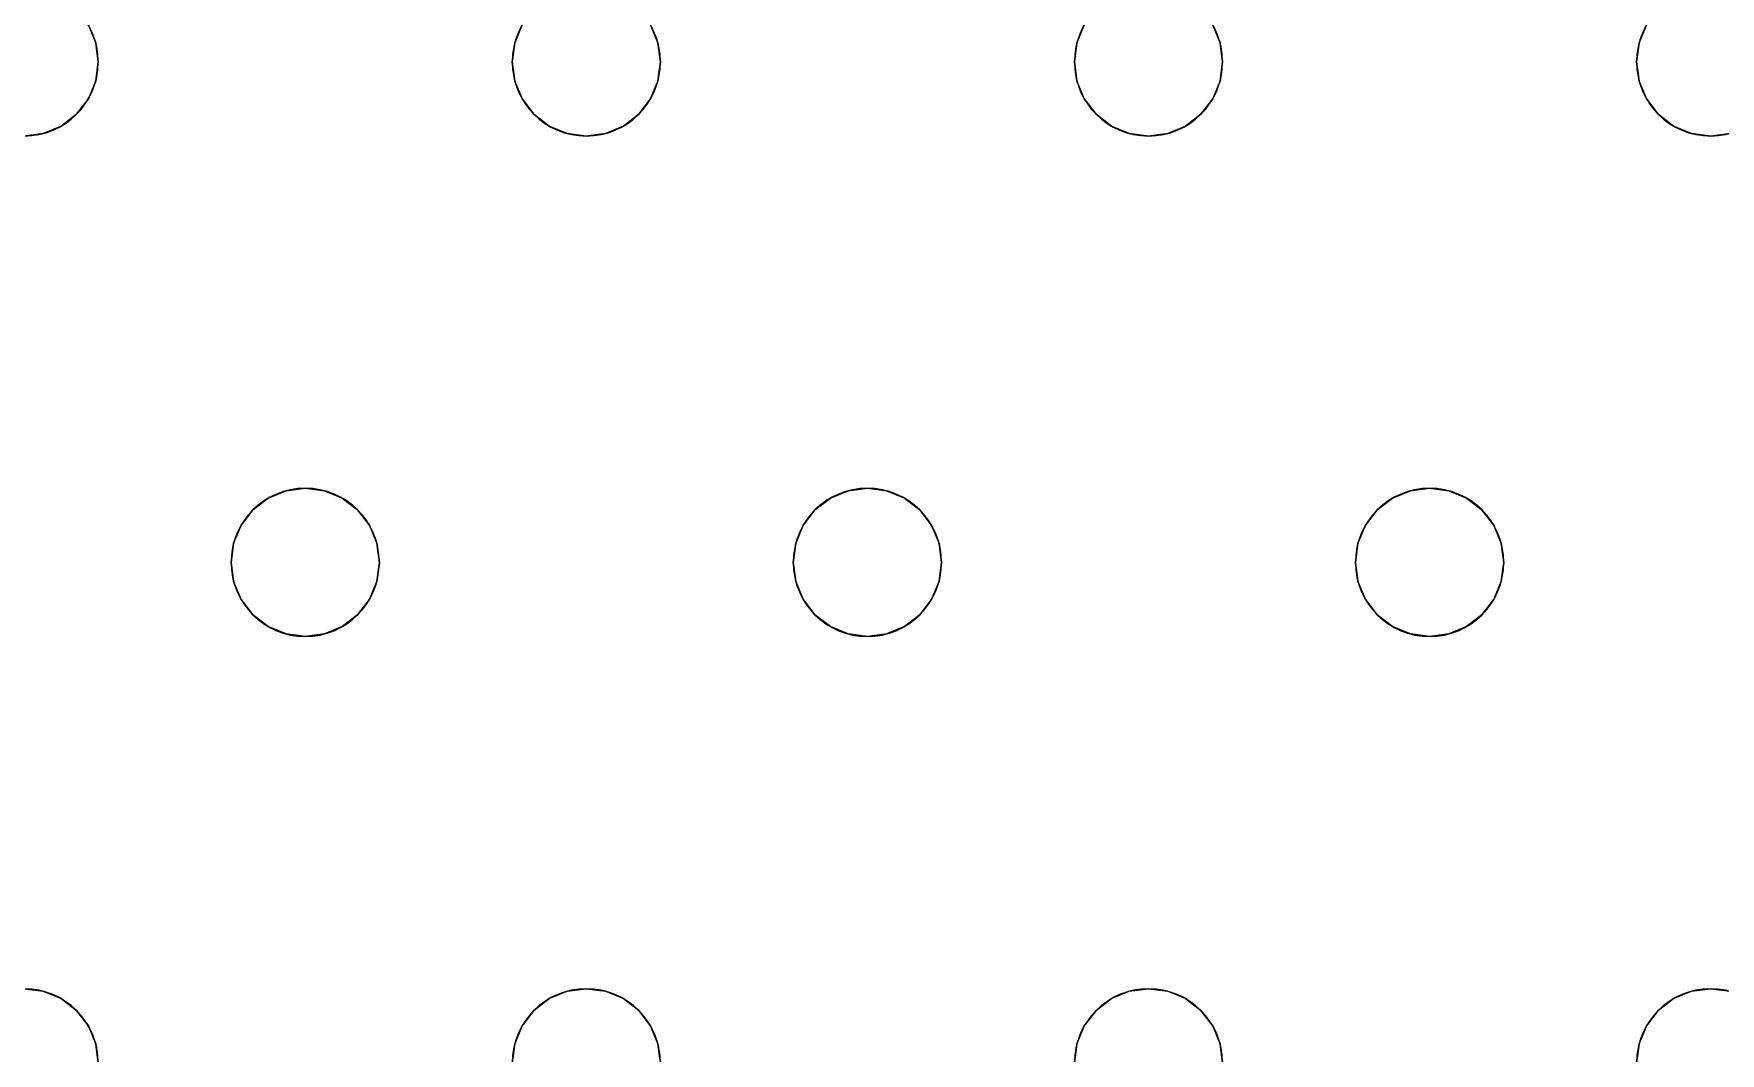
# Model space of a CAD drawing. Header units: millimetres. Extents: x -1 to 1601, y -701 to 1.
# Drawn here: x 896.6 to 987.6, y -259.5 to -204.5 of the extents above; entities that cross this region are included whole.
import ezdxf

# ---------------------------------------------------------------- set-up
doc = ezdxf.new("R2010")
doc.units = ezdxf.units.MM
doc.layers.add('IQ_200_3D', color=1, linetype='Continuous')
doc.layers.add('IQ_204_2D', color=7, linetype='Continuous')

msp = doc.modelspace()

# ---------------------------------------------------------------- linework, layer by layer
at = {"layer": 'IQ_200_3D', "lineweight": 18}
for points, invisible_edges in [([(122.762, -68.034, 850), (1477.238, -68.034, 850), (1477.238, -397.966, 850), (122.762, -397.966, 850)], 10), ([(122.762, -68.034, 860), (122.762, -397.966, 860), (1477.238, -397.966, 860), (1477.238, -68.034, 860)], 5), ([(899.981, -204.965, 890), (899.582, -204, 890), (899.582, -204, 888), (899.981, -204.965, 888)], 10), ([(922.587, -204.965, 888), (899.981, -204.965, 888), (899.582, -204, 888), (922.987, -204, 888)], 5), ([(922.987, -204, 890), (899.582, -204, 890), (922.587, -204.965, 890)], 3), ([(899.981, -204.965, 890), (922.451, -206, 890), (922.587, -204.965, 890), (899.582, -204, 890)], 5), ([(922.987, -204, 890), (922.587, -204.965, 890), (922.587, -204.965, 888), (922.987, -204, 888)], 10), ([(930.315, -204.965, 890), (929.915, -204, 890), (929.915, -204, 888), (930.315, -204.965, 888)], 10), ([(929.915, -204, 888), (953.32, -204, 888), (952.921, -204.965, 888), (930.315, -204.965, 888)], 5), ([(952.921, -204.965, 890), (953.32, -204, 890), (929.915, -204, 890), (930.315, -204.965, 890)], 10), ([(953.32, -204, 890), (952.921, -204.965, 890), (952.921, -204.965, 888), (953.32, -204, 888)], 10), ([(960.648, -204.965, 890), (960.248, -204, 890), (960.248, -204, 888), (960.648, -204.965, 888)], 10), ([(983.254, -204.965, 888), (960.648, -204.965, 888), (960.248, -204, 888), (983.653, -204, 888)], 5), ([(983.254, -204.965, 890), (983.653, -204, 890), (960.248, -204, 890), (960.648, -204.965, 890)], 10), ([(983.653, -204, 890), (983.254, -204.965, 890), (983.254, -204.965, 888), (983.653, -204, 888)], 10), ([(900.118, -206, 890), (899.981, -204.965, 890), (899.981, -204.965, 888), (900.118, -206, 888)], 2), ([(900.118, -206, 888), (899.981, -204.965, 888), (922.451, -206, 888), (922.587, -207.035, 888)], 10), ([(899.981, -204.965, 888), (922.587, -204.965, 888), (922.451, -206, 888)], 13), ([(900.118, -206, 890), (922.587, -207.035, 890), (922.451, -206, 890), (899.981, -204.965, 890)], 5), ([(922.587, -204.965, 890), (922.451, -206, 890), (922.451, -206, 888), (922.587, -204.965, 888)], 8), ([(930.451, -206, 890), (930.315, -204.965, 890), (930.315, -204.965, 888), (930.451, -206, 888)], 2), ([(952.784, -206, 888), (952.921, -207.035, 888), (930.451, -206, 888), (930.315, -204.965, 888)], 10), ([(930.315, -204.965, 888), (952.921, -204.965, 888), (952.784, -206, 888)], 13), ([(952.784, -206, 890), (952.921, -204.965, 890), (930.315, -204.965, 890), (930.451, -206, 890)], 10), ([(952.921, -204.965, 890), (952.784, -206, 890), (952.784, -206, 888), (952.921, -204.965, 888)], 8), ([(960.784, -206, 890), (960.648, -204.965, 890), (960.648, -204.965, 888), (960.784, -206, 888)], 2), ([(960.648, -204.965, 888), (983.254, -204.965, 888), (983.118, -206, 888), (960.784, -206, 888)], 5), ([(983.118, -206, 890), (983.254, -204.965, 890), (960.648, -204.965, 890), (960.784, -206, 890)], 10), ([(983.254, -204.965, 890), (983.118, -206, 890), (983.118, -206, 888), (983.254, -204.965, 888)], 8), ([(899.981, -207.035, 890), (900.118, -206, 890), (900.118, -206, 888), (899.981, -207.035, 888)], 8), ([(899.981, -207.035, 888), (900.118, -206, 888), (922.587, -207.035, 888), (922.987, -208, 888)], 10), ([(899.981, -207.035, 890), (922.587, -207.035, 890), (900.118, -206, 890)], 3), ([(922.451, -206, 890), (922.587, -207.035, 890), (922.587, -207.035, 888), (922.451, -206, 888)], 2), ([(930.315, -207.035, 890), (930.451, -206, 890), (930.451, -206, 888), (930.315, -207.035, 888)], 8), ([(930.451, -206, 888), (952.921, -207.035, 888), (930.315, -207.035, 888)], 3), ([(930.315, -207.035, 890), (953.32, -208, 890), (952.921, -207.035, 890), (930.451, -206, 890)], 5), ([(930.451, -206, 890), (952.921, -207.035, 890), (952.784, -206, 890)], 13), ([(952.784, -206, 890), (952.921, -207.035, 890), (952.921, -207.035, 888), (952.784, -206, 888)], 2), ([(960.648, -207.035, 890), (960.784, -206, 890), (960.784, -206, 888), (960.648, -207.035, 888)], 8), ([(960.648, -207.035, 888), (960.784, -206, 888), (983.254, -207.035, 888), (983.653, -208, 888)], 10), ([(983.254, -207.035, 890), (983.118, -206, 890), (960.784, -206, 890), (960.648, -207.035, 890)], 10), ([(983.118, -206, 888), (983.254, -207.035, 888), (960.784, -206, 888)], 14), ([(983.118, -206, 890), (983.254, -207.035, 890), (983.254, -207.035, 888), (983.118, -206, 888)], 2), ([(899.582, -208, 890), (899.981, -207.035, 890), (899.981, -207.035, 888), (899.582, -208, 888)], 10), ([(899.582, -208, 888), (899.981, -207.035, 888), (922.987, -208, 888), (911.284, -229, 888)], 14), ([(922.987, -208, 890), (922.587, -207.035, 890), (899.981, -207.035, 890), (899.582, -208, 890)], 10), ([(922.587, -207.035, 890), (922.987, -208, 890), (922.987, -208, 888), (922.587, -207.035, 888)], 10), ([(929.915, -208, 890), (930.315, -207.035, 890), (930.315, -207.035, 888), (929.915, -208, 888)], 10), ([(953.32, -208, 888), (929.915, -208, 888), (930.315, -207.035, 888), (952.921, -207.035, 888)], 5), ([(953.32, -208, 890), (930.315, -207.035, 890), (929.915, -208, 890), (941.618, -229, 890)], 13), ([(952.921, -207.035, 890), (953.32, -208, 890), (953.32, -208, 888), (952.921, -207.035, 888)], 10), ([(960.248, -208, 890), (960.648, -207.035, 890), (960.648, -207.035, 888), (960.248, -208, 888)], 10), ([(960.248, -208, 888), (960.648, -207.035, 888), (983.653, -208, 888)], 14), ([(983.653, -208, 890), (983.254, -207.035, 890), (960.648, -207.035, 890), (960.248, -208, 890)], 10), ([(983.254, -207.035, 890), (983.653, -208, 890), (983.653, -208, 888), (983.254, -207.035, 888)], 10), ([(898.946, -208.828, 890), (899.582, -208, 890), (899.582, -208, 888), (898.946, -208.828, 888)], 10), ([(898.946, -208.828, 888), (899.582, -208, 888), (911.284, -229, 888), (910.249, -229.136, 888)], 10), ([(911.284, -229, 890), (899.582, -208, 890), (898.946, -208.828, 890), (910.249, -229.136, 890)], 5), ([(911.284, -229, 890), (923.622, -208.828, 890), (922.987, -208, 890), (899.582, -208, 890)], 13), ([(923.622, -208.828, 888), (912.32, -229.136, 888), (911.284, -229, 888), (922.987, -208, 888)], 5), ([(922.987, -208, 890), (923.622, -208.828, 890), (923.622, -208.828, 888), (922.987, -208, 888)], 10), ([(929.279, -208.828, 890), (929.915, -208, 890), (929.915, -208, 888), (929.279, -208.828, 888)], 10), ([(929.279, -208.828, 888), (929.915, -208, 888), (941.618, -229, 888), (940.582, -229.136, 888)], 10), ([(941.618, -229, 890), (929.915, -208, 890), (929.279, -208.828, 890), (940.582, -229.136, 890)], 5), ([(953.32, -208, 888), (953.956, -208.828, 888), (941.618, -229, 888), (929.915, -208, 888)], 14), ([(953.956, -208.828, 890), (953.32, -208, 890), (941.618, -229, 890), (942.653, -229.136, 890)], 10), ([(953.32, -208, 890), (953.956, -208.828, 890), (953.956, -208.828, 888), (953.32, -208, 888)], 10), ([(959.613, -208.828, 890), (960.248, -208, 890), (960.248, -208, 888), (959.613, -208.828, 888)], 10), ([(971.951, -229, 888), (959.613, -208.828, 888), (960.248, -208, 888), (983.653, -208, 888)], 13), ([(959.613, -208.828, 890), (970.916, -229.136, 890), (971.951, -229, 890), (960.248, -208, 890)], 5), ([(983.653, -208, 890), (960.248, -208, 890), (971.951, -229, 890), (984.289, -208.828, 890)], 7), ([(971.951, -229, 888), (983.653, -208, 888), (984.289, -208.828, 888), (972.986, -229.136, 888)], 5), ([(983.653, -208, 890), (984.289, -208.828, 890), (984.289, -208.828, 888), (983.653, -208, 888)], 10), ([(898.118, -209.464, 890), (898.946, -208.828, 890), (898.946, -208.828, 888), (898.118, -209.464, 888)], 10), ([(898.118, -209.464, 888), (898.946, -208.828, 888), (910.249, -229.136, 888), (909.284, -229.536, 888)], 10), ([(910.249, -229.136, 890), (898.946, -208.828, 890), (898.118, -209.464, 890), (909.284, -229.536, 890)], 5), ([(923.622, -208.828, 890), (911.284, -229, 890), (912.32, -229.136, 890)], 13), ([(924.451, -209.464, 888), (913.284, -229.536, 888), (912.32, -229.136, 888), (923.622, -208.828, 888)], 5), ([(924.451, -209.464, 890), (923.622, -208.828, 890), (912.32, -229.136, 890), (913.284, -229.536, 890)], 10), ([(923.622, -208.828, 890), (924.451, -209.464, 890), (924.451, -209.464, 888), (923.622, -208.828, 888)], 10), ([(928.451, -209.464, 890), (929.279, -208.828, 890), (929.279, -208.828, 888), (928.451, -209.464, 888)], 10), ([(928.451, -209.464, 888), (929.279, -208.828, 888), (940.582, -229.136, 888), (939.618, -229.536, 888)], 10), ([(940.582, -229.136, 890), (929.279, -208.828, 890), (928.451, -209.464, 890), (939.618, -229.536, 890)], 5), ([(953.956, -208.828, 888), (954.784, -209.464, 888), (942.653, -229.136, 888), (941.618, -229, 888)], 10), ([(954.784, -209.464, 890), (953.956, -208.828, 890), (942.653, -229.136, 890), (943.618, -229.536, 890)], 10), ([(953.956, -208.828, 890), (954.784, -209.464, 890), (954.784, -209.464, 888), (953.956, -208.828, 888)], 10), ([(958.784, -209.464, 890), (959.613, -208.828, 890), (959.613, -208.828, 888), (958.784, -209.464, 888)], 10), ([(958.784, -209.464, 888), (959.613, -208.828, 888), (970.916, -229.136, 888), (969.951, -229.536, 888)], 10), ([(958.784, -209.464, 890), (969.951, -229.536, 890), (970.916, -229.136, 890), (959.613, -208.828, 890)], 5), ([(959.613, -208.828, 888), (971.951, -229, 888), (970.916, -229.136, 888)], 13), ([(972.986, -229.136, 890), (985.118, -209.464, 890), (984.289, -208.828, 890), (971.951, -229, 890)], 5), ([(972.986, -229.136, 888), (984.289, -208.828, 888), (985.118, -209.464, 888), (973.951, -229.536, 888)], 5), ([(984.289, -208.828, 890), (985.118, -209.464, 890), (985.118, -209.464, 888), (984.289, -208.828, 888)], 10), ([(907.82, -231, 888), (884.815, -231.965, 888), (884.415, -231, 888), (896.118, -210, 888)], 13), ([(907.82, -231, 890), (896.118, -210, 890), (884.415, -231, 890)], 15), ([(897.153, -209.864, 888), (896.118, -210, 888), (896.118, -210, 890), (897.153, -209.864, 890)], 10), ([(896.118, -210, 888), (897.153, -209.864, 888), (908.456, -230.172, 888), (907.82, -231, 888)], 10), ([(908.456, -230.172, 890), (897.153, -209.864, 890), (896.118, -210, 890), (907.82, -231, 890)], 5), ([(897.153, -209.864, 890), (898.118, -209.464, 890), (898.118, -209.464, 888), (897.153, -209.864, 888)], 10), ([(897.153, -209.864, 888), (898.118, -209.464, 888), (909.284, -229.536, 888), (908.456, -230.172, 888)], 10), ([(897.153, -209.864, 890), (908.456, -230.172, 890), (909.284, -229.536, 890), (898.118, -209.464, 890)], 5), ([(925.416, -209.864, 888), (914.113, -230.172, 888), (913.284, -229.536, 888), (924.451, -209.464, 888)], 5), ([(913.284, -229.536, 890), (925.416, -209.864, 890), (924.451, -209.464, 890)], 13), ([(914.113, -230.172, 890), (926.451, -210, 890), (925.416, -209.864, 890), (913.284, -229.536, 890)], 5), ([(914.113, -230.172, 888), (925.416, -209.864, 888), (926.451, -210, 888)], 13), ([(914.748, -231, 888), (914.113, -230.172, 888), (926.451, -210, 888), (938.153, -231, 888)], 14), ([(914.113, -230.172, 890), (914.748, -231, 890), (926.451, -210, 890)], 14), ([(938.153, -231, 890), (938.789, -230.172, 890), (926.451, -210, 890), (914.748, -231, 890)], 14), ([(924.451, -209.464, 890), (925.416, -209.864, 890), (925.416, -209.864, 888), (924.451, -209.464, 888)], 10), ([(926.451, -210, 888), (925.416, -209.864, 888), (925.416, -209.864, 890), (926.451, -210, 890)], 10), ([(927.486, -209.864, 888), (926.451, -210, 888), (926.451, -210, 890), (927.486, -209.864, 890)], 10), ([(926.451, -210, 888), (927.486, -209.864, 888), (938.789, -230.172, 888), (938.153, -231, 888)], 10), ([(938.789, -230.172, 890), (939.618, -229.536, 890), (927.486, -209.864, 890), (926.451, -210, 890)], 10), ([(927.486, -209.864, 890), (928.451, -209.464, 890), (928.451, -209.464, 888), (927.486, -209.864, 888)], 10), ([(939.618, -229.536, 888), (938.789, -230.172, 888), (927.486, -209.864, 888), (928.451, -209.464, 888)], 10), ([(939.618, -229.536, 890), (928.451, -209.464, 890), (927.486, -209.864, 890)], 13), ([(943.618, -229.536, 888), (942.653, -229.136, 888), (954.784, -209.464, 888), (955.749, -209.864, 888)], 10), ([(955.749, -209.864, 890), (954.784, -209.464, 890), (943.618, -229.536, 890), (944.446, -230.172, 890)], 10), ([(944.446, -230.172, 888), (943.618, -229.536, 888), (955.749, -209.864, 888), (956.784, -210, 888)], 10), ([(944.446, -230.172, 890), (945.082, -231, 890), (956.784, -210, 890), (955.749, -209.864, 890)], 10), ([(945.082, -231, 888), (944.446, -230.172, 888), (956.784, -210, 888), (968.487, -231, 888)], 14), ([(968.487, -231, 890), (956.784, -210, 890), (945.082, -231, 890)], 15), ([(954.784, -209.464, 890), (955.749, -209.864, 890), (955.749, -209.864, 888), (954.784, -209.464, 888)], 10), ([(956.784, -210, 888), (955.749, -209.864, 888), (955.749, -209.864, 890), (956.784, -210, 890)], 10), ([(957.82, -209.864, 888), (956.784, -210, 888), (956.784, -210, 890), (957.82, -209.864, 890)], 10), ([(956.784, -210, 888), (957.82, -209.864, 888), (969.122, -230.172, 888), (968.487, -231, 888)], 10), ([(956.784, -210, 890), (968.487, -231, 890), (969.122, -230.172, 890), (957.82, -209.864, 890)], 5), ([(957.82, -209.864, 890), (958.784, -209.464, 890), (958.784, -209.464, 888), (957.82, -209.864, 888)], 10), ([(957.82, -209.864, 888), (958.784, -209.464, 888), (969.951, -229.536, 888), (969.122, -230.172, 888)], 10), ([(957.82, -209.864, 890), (969.122, -230.172, 890), (969.951, -229.536, 890), (958.784, -209.464, 890)], 5), ([(973.951, -229.536, 890), (986.082, -209.864, 890), (985.118, -209.464, 890), (972.986, -229.136, 890)], 5), ([(986.082, -209.864, 888), (974.779, -230.172, 888), (973.951, -229.536, 888), (985.118, -209.464, 888)], 5), ([(974.779, -230.172, 890), (987.118, -210, 890), (986.082, -209.864, 890), (973.951, -229.536, 890)], 5), ([(974.779, -230.172, 888), (986.082, -209.864, 888), (987.118, -210, 888), (975.415, -231, 888)], 5), ([(975.415, -231, 890), (998.82, -231, 890), (987.118, -210, 890), (974.779, -230.172, 890)], 7), ([(998.82, -231, 888), (975.815, -231.965, 888), (975.415, -231, 888), (987.118, -210, 888)], 13), ([(985.118, -209.464, 890), (986.082, -209.864, 890), (986.082, -209.864, 888), (985.118, -209.464, 888)], 10), ([(987.118, -210, 888), (986.082, -209.864, 888), (986.082, -209.864, 890), (987.118, -210, 890)], 10), ([(988.153, -209.864, 888), (987.118, -210, 888), (987.118, -210, 890), (988.153, -209.864, 890)], 10), ([(987.118, -210, 888), (988.153, -209.864, 888), (999.456, -230.172, 888), (998.82, -231, 888)], 10), ([(999.456, -230.172, 890), (988.153, -209.864, 890), (987.118, -210, 890), (998.82, -231, 890)], 5), ([(910.249, -229.136, 890), (909.284, -229.536, 890), (909.284, -229.536, 888), (910.249, -229.136, 888)], 10), ([(910.249, -229.136, 888), (911.284, -229, 888), (911.284, -229, 890), (910.249, -229.136, 890)], 10), ([(911.284, -229, 888), (912.32, -229.136, 888), (912.32, -229.136, 890), (911.284, -229, 890)], 10), ([(913.284, -229.536, 890), (912.32, -229.136, 890), (912.32, -229.136, 888), (913.284, -229.536, 888)], 10), ([(940.582, -229.136, 890), (939.618, -229.536, 890), (939.618, -229.536, 888), (940.582, -229.136, 888)], 10), ([(940.582, -229.136, 888), (941.618, -229, 888), (941.618, -229, 890), (940.582, -229.136, 890)], 10), ([(941.618, -229, 888), (942.653, -229.136, 888), (942.653, -229.136, 890), (941.618, -229, 890)], 10), ([(943.618, -229.536, 890), (942.653, -229.136, 890), (942.653, -229.136, 888), (943.618, -229.536, 888)], 10), ([(970.916, -229.136, 890), (969.951, -229.536, 890), (969.951, -229.536, 888), (970.916, -229.136, 888)], 10), ([(970.916, -229.136, 888), (971.951, -229, 888), (971.951, -229, 890), (970.916, -229.136, 890)], 10), ([(971.951, -229, 888), (972.986, -229.136, 888), (972.986, -229.136, 890), (971.951, -229, 890)], 10), ([(973.951, -229.536, 890), (972.986, -229.136, 890), (972.986, -229.136, 888), (973.951, -229.536, 888)], 10), ([(908.456, -230.172, 890), (907.82, -231, 890), (907.82, -231, 888), (908.456, -230.172, 888)], 10), ([(909.284, -229.536, 890), (908.456, -230.172, 890), (908.456, -230.172, 888), (909.284, -229.536, 888)], 10), ([(914.113, -230.172, 890), (913.284, -229.536, 890), (913.284, -229.536, 888), (914.113, -230.172, 888)], 10), ([(914.748, -231, 890), (914.113, -230.172, 890), (914.113, -230.172, 888), (914.748, -231, 888)], 10), ([(938.789, -230.172, 890), (938.153, -231, 890), (938.153, -231, 888), (938.789, -230.172, 888)], 10), ([(939.618, -229.536, 890), (938.789, -230.172, 890), (938.789, -230.172, 888), (939.618, -229.536, 888)], 10), ([(944.446, -230.172, 890), (943.618, -229.536, 890), (943.618, -229.536, 888), (944.446, -230.172, 888)], 10), ([(945.082, -231, 890), (944.446, -230.172, 890), (944.446, -230.172, 888), (945.082, -231, 888)], 10), ([(969.122, -230.172, 890), (968.487, -231, 890), (968.487, -231, 888), (969.122, -230.172, 888)], 10), ([(969.951, -229.536, 890), (969.122, -230.172, 890), (969.122, -230.172, 888), (969.951, -229.536, 888)], 10), ([(974.779, -230.172, 890), (973.951, -229.536, 890), (973.951, -229.536, 888), (974.779, -230.172, 888)], 10), ([(975.415, -231, 890), (974.779, -230.172, 890), (974.779, -230.172, 888), (975.415, -231, 888)], 10), ([(884.815, -231.965, 890), (907.421, -231.965, 890), (907.82, -231, 890), (884.415, -231, 890)], 5), ([(907.421, -231.965, 888), (884.951, -233, 888), (884.815, -231.965, 888), (907.82, -231, 888)], 5), ([(907.82, -231, 890), (907.421, -231.965, 890), (907.421, -231.965, 888), (907.82, -231, 888)], 10), ([(915.148, -231.965, 890), (914.748, -231, 890), (914.748, -231, 888), (915.148, -231.965, 888)], 10), ([(915.148, -231.965, 888), (914.748, -231, 888), (938.153, -231, 888), (937.754, -231.965, 888)], 10), ([(915.148, -231.965, 890), (937.754, -231.965, 890), (938.153, -231, 890), (914.748, -231, 890)], 5), ([(938.153, -231, 890), (937.754, -231.965, 890), (937.754, -231.965, 888), (938.153, -231, 888)], 10), ([(945.481, -231.965, 890), (945.082, -231, 890), (945.082, -231, 888), (945.481, -231.965, 888)], 10), ([(945.481, -231.965, 888), (945.082, -231, 888), (968.487, -231, 888), (968.087, -231.965, 888)], 10), ([(945.481, -231.965, 890), (968.087, -231.965, 890), (968.487, -231, 890), (945.082, -231, 890)], 5), ([(968.487, -231, 890), (968.087, -231.965, 890), (968.087, -231.965, 888), (968.487, -231, 888)], 10), ([(975.815, -231.965, 890), (975.415, -231, 890), (975.415, -231, 888), (975.815, -231.965, 888)], 10), ([(975.815, -231.965, 890), (998.421, -231.965, 890), (998.82, -231, 890), (975.415, -231, 890)], 5), ([(998.421, -231.965, 888), (975.951, -233, 888), (975.815, -231.965, 888), (998.82, -231, 888)], 5), ([(884.951, -233, 890), (907.284, -233, 890), (907.421, -231.965, 890), (884.815, -231.965, 890)], 5), ([(907.284, -233, 888), (884.951, -233, 888), (907.421, -231.965, 888)], 3), ([(907.421, -231.965, 890), (907.284, -233, 890), (907.284, -233, 888), (907.421, -231.965, 888)], 8), ([(915.284, -233, 890), (915.148, -231.965, 890), (915.148, -231.965, 888), (915.284, -233, 888)], 2), ([(937.754, -231.965, 888), (937.618, -233, 888), (915.284, -233, 888), (915.148, -231.965, 888)], 10), ([(915.284, -233, 890), (937.618, -233, 890), (937.754, -231.965, 890), (915.148, -231.965, 890)], 5), ([(937.754, -231.965, 890), (937.618, -233, 890), (937.618, -233, 888), (937.754, -231.965, 888)], 8), ([(945.618, -233, 890), (945.481, -231.965, 890), (945.481, -231.965, 888), (945.618, -233, 888)], 2), ([(945.618, -233, 888), (945.481, -231.965, 888), (968.087, -231.965, 888), (967.951, -233, 888)], 10), ([(945.618, -233, 890), (967.951, -233, 890), (968.087, -231.965, 890), (945.481, -231.965, 890)], 5), ([(968.087, -231.965, 890), (967.951, -233, 890), (967.951, -233, 888), (968.087, -231.965, 888)], 8), ([(975.951, -233, 890), (975.815, -231.965, 890), (975.815, -231.965, 888), (975.951, -233, 888)], 2), ([(975.951, -233, 890), (998.284, -233, 890), (998.421, -231.965, 890), (975.815, -231.965, 890)], 5), ([(998.284, -233, 888), (975.951, -233, 888), (998.421, -231.965, 888)], 3), ([(884.951, -233, 888), (907.284, -233, 888), (907.421, -234.035, 888), (884.815, -234.035, 888)], 5), ([(907.421, -234.035, 890), (907.284, -233, 890), (884.951, -233, 890), (884.815, -234.035, 890)], 10), ([(907.284, -233, 890), (907.421, -234.035, 890), (907.421, -234.035, 888), (907.284, -233, 888)], 2), ([(915.148, -234.035, 890), (915.284, -233, 890), (915.284, -233, 888), (915.148, -234.035, 888)], 8), ([(915.284, -233, 888), (937.618, -233, 888), (937.754, -234.035, 888), (915.148, -234.035, 888)], 5), ([(915.148, -234.035, 890), (938.153, -235, 890), (937.754, -234.035, 890), (915.284, -233, 890)], 5), ([(937.618, -233, 890), (915.284, -233, 890), (937.754, -234.035, 890)], 3), ([(937.618, -233, 890), (937.754, -234.035, 890), (937.754, -234.035, 888), (937.618, -233, 888)], 2), ([(945.481, -234.035, 890), (945.618, -233, 890), (945.618, -233, 888), (945.481, -234.035, 888)], 8), ([(968.087, -234.035, 888), (945.481, -234.035, 888), (945.618, -233, 888), (967.951, -233, 888)], 5), ([(945.481, -234.035, 890), (968.487, -235, 890), (968.087, -234.035, 890), (945.618, -233, 890)], 5), ([(968.087, -234.035, 890), (967.951, -233, 890), (945.618, -233, 890)], 14), ([(967.951, -233, 890), (968.087, -234.035, 890), (968.087, -234.035, 888), (967.951, -233, 888)], 2), ([(975.815, -234.035, 890), (975.951, -233, 890), (975.951, -233, 888), (975.815, -234.035, 888)], 8), ([(975.951, -233, 888), (998.284, -233, 888), (998.421, -234.035, 888), (975.815, -234.035, 888)], 5), ([(998.421, -234.035, 890), (998.284, -233, 890), (975.951, -233, 890), (975.815, -234.035, 890)], 10), ([(907.82, -235, 888), (884.415, -235, 888), (884.815, -234.035, 888), (907.421, -234.035, 888)], 5), ([(907.82, -235, 890), (907.421, -234.035, 890), (884.815, -234.035, 890), (884.415, -235, 890)], 10), ([(907.421, -234.035, 890), (907.82, -235, 890), (907.82, -235, 888), (907.421, -234.035, 888)], 10), ([(914.748, -235, 890), (915.148, -234.035, 890), (915.148, -234.035, 888), (914.748, -235, 888)], 10), ([(938.153, -235, 888), (914.748, -235, 888), (915.148, -234.035, 888), (937.754, -234.035, 888)], 5), ([(938.153, -235, 890), (915.148, -234.035, 890), (914.748, -235, 890), (926.451, -256, 890)], 13), ([(937.754, -234.035, 890), (938.153, -235, 890), (938.153, -235, 888), (937.754, -234.035, 888)], 10), ([(945.082, -235, 890), (945.481, -234.035, 890), (945.481, -234.035, 888), (945.082, -235, 888)], 10), ([(968.487, -235, 888), (945.082, -235, 888), (945.481, -234.035, 888), (968.087, -234.035, 888)], 5), ([(968.487, -235, 890), (945.481, -234.035, 890), (945.082, -235, 890), (956.784, -256, 890)], 13), ([(968.087, -234.035, 890), (968.487, -235, 890), (968.487, -235, 888), (968.087, -234.035, 888)], 10), ([(975.415, -235, 890), (975.815, -234.035, 890), (975.815, -234.035, 888), (975.415, -235, 888)], 10), ([(998.82, -235, 888), (975.415, -235, 888), (975.815, -234.035, 888), (998.421, -234.035, 888)], 5), ([(998.82, -235, 890), (998.421, -234.035, 890), (975.815, -234.035, 890), (975.415, -235, 890)], 10), ([(884.415, -235, 888), (907.82, -235, 888), (896.118, -256, 888), (883.779, -235.828, 888)], 7), ([(907.82, -235, 890), (884.415, -235, 890), (896.118, -256, 890)], 15), ([(908.456, -235.828, 888), (896.118, -256, 888), (907.82, -235, 888)], 3), ([(896.118, -256, 890), (897.153, -256.136, 890), (908.456, -235.828, 890), (907.82, -235, 890)], 10), ([(907.82, -235, 890), (908.456, -235.828, 890), (908.456, -235.828, 888), (907.82, -235, 888)], 10), ([(914.113, -235.828, 890), (914.748, -235, 890), (914.748, -235, 888), (914.113, -235.828, 888)], 10), ([(914.748, -235, 888), (938.153, -235, 888), (926.451, -256, 888), (914.113, -235.828, 888)], 7), ([(914.113, -235.828, 890), (926.451, -256, 890), (914.748, -235, 890)], 3), ([(938.789, -235.828, 888), (927.486, -256.136, 888), (926.451, -256, 888), (938.153, -235, 888)], 5), ([(926.451, -256, 890), (927.486, -256.136, 890), (938.789, -235.828, 890), (938.153, -235, 890)], 10), ([(938.153, -235, 890), (938.789, -235.828, 890), (938.789, -235.828, 888), (938.153, -235, 888)], 10), ([(944.446, -235.828, 890), (945.082, -235, 890), (945.082, -235, 888), (944.446, -235.828, 888)], 10), ([(956.784, -256, 888), (955.749, -256.136, 888), (944.446, -235.828, 888), (945.082, -235, 888)], 10), ([(945.082, -235, 890), (944.446, -235.828, 890), (956.784, -256, 890)], 14), ([(956.784, -256, 888), (945.082, -235, 888), (968.487, -235, 888), (969.122, -235.828, 888)], 11), ([(956.784, -256, 890), (957.82, -256.136, 890), (969.122, -235.828, 890), (968.487, -235, 890)], 10), ([(968.487, -235, 890), (969.122, -235.828, 890), (969.122, -235.828, 888), (968.487, -235, 888)], 10), ([(974.779, -235.828, 890), (975.415, -235, 890), (975.415, -235, 888), (974.779, -235.828, 888)], 10), ([(987.118, -256, 888), (986.082, -256.136, 888), (974.779, -235.828, 888), (975.415, -235, 888)], 10), ([(974.779, -235.828, 890), (986.082, -256.136, 890), (987.118, -256, 890), (975.415, -235, 890)], 5), ([(987.118, -256, 888), (975.415, -235, 888), (998.82, -235, 888), (999.456, -235.828, 888)], 11), ([(998.82, -235, 890), (975.415, -235, 890), (987.118, -256, 890), (999.456, -235.828, 890)], 7), ([(897.153, -256.136, 888), (896.118, -256, 888), (908.456, -235.828, 888), (909.284, -236.464, 888)], 10), ([(909.284, -236.464, 890), (908.456, -235.828, 890), (897.153, -256.136, 890), (898.118, -256.536, 890)], 10), ([(909.284, -236.464, 888), (910.249, -236.864, 888), (898.118, -256.536, 888), (897.153, -256.136, 888)], 10), ([(910.249, -236.864, 890), (909.284, -236.464, 890), (898.118, -256.536, 890), (898.946, -257.172, 890)], 10), ([(908.456, -235.828, 890), (909.284, -236.464, 890), (909.284, -236.464, 888), (908.456, -235.828, 888)], 10), ([(909.284, -236.464, 890), (910.249, -236.864, 890), (910.249, -236.864, 888), (909.284, -236.464, 888)], 10), ([(912.32, -236.864, 890), (913.284, -236.464, 890), (913.284, -236.464, 888), (912.32, -236.864, 888)], 10), ([(924.451, -256.536, 888), (923.622, -257.172, 888), (912.32, -236.864, 888), (913.284, -236.464, 888)], 10), ([(924.451, -256.536, 890), (925.416, -256.136, 890), (913.284, -236.464, 890), (912.32, -236.864, 890)], 10), ([(913.284, -236.464, 890), (914.113, -235.828, 890), (914.113, -235.828, 888), (913.284, -236.464, 888)], 10), ([(925.416, -256.136, 888), (913.284, -236.464, 888), (914.113, -235.828, 888), (926.451, -256, 888)], 5), ([(914.113, -235.828, 890), (913.284, -236.464, 890), (925.416, -256.136, 890), (926.451, -256, 890)], 10), ([(913.284, -236.464, 888), (925.416, -256.136, 888), (924.451, -256.536, 888)], 13), ([(939.618, -236.464, 888), (928.451, -256.536, 888), (927.486, -256.136, 888), (938.789, -235.828, 888)], 5), ([(938.789, -235.828, 890), (927.486, -256.136, 890), (939.618, -236.464, 890)], 3), ([(928.451, -256.536, 890), (940.582, -236.864, 890), (939.618, -236.464, 890), (927.486, -256.136, 890)], 5), ([(940.582, -236.864, 888), (929.279, -257.172, 888), (928.451, -256.536, 888), (939.618, -236.464, 888)], 5), ([(938.789, -235.828, 890), (939.618, -236.464, 890), (939.618, -236.464, 888), (938.789, -235.828, 888)], 10), ([(939.618, -236.464, 890), (940.582, -236.864, 890), (940.582, -236.864, 888), (939.618, -236.464, 888)], 10), ([(942.653, -236.864, 890), (943.618, -236.464, 890), (943.618, -236.464, 888), (942.653, -236.864, 888)], 10), ([(954.784, -256.536, 888), (953.956, -257.172, 888), (942.653, -236.864, 888), (943.618, -236.464, 888)], 10), ([(943.618, -236.464, 890), (942.653, -236.864, 890), (954.784, -256.536, 890), (955.749, -256.136, 890)], 10), ([(943.618, -236.464, 890), (944.446, -235.828, 890), (944.446, -235.828, 888), (943.618, -236.464, 888)], 10), ([(943.618, -236.464, 888), (944.446, -235.828, 888), (955.749, -256.136, 888), (954.784, -256.536, 888)], 10), ([(944.446, -235.828, 890), (943.618, -236.464, 890), (955.749, -256.136, 890), (956.784, -256, 890)], 10), ([(969.122, -235.828, 888), (969.951, -236.464, 888), (957.82, -256.136, 888), (956.784, -256, 888)], 10), ([(969.951, -236.464, 890), (969.122, -235.828, 890), (957.82, -256.136, 890), (958.784, -256.536, 890)], 10), ([(969.951, -236.464, 888), (970.916, -236.864, 888), (958.784, -256.536, 888), (957.82, -256.136, 888)], 10), ([(970.916, -236.864, 890), (969.951, -236.464, 890), (958.784, -256.536, 890), (959.613, -257.172, 890)], 10), ([(969.122, -235.828, 890), (969.951, -236.464, 890), (969.951, -236.464, 888), (969.122, -235.828, 888)], 10), ([(969.951, -236.464, 890), (970.916, -236.864, 890), (970.916, -236.864, 888), (969.951, -236.464, 888)], 10), ([(972.986, -236.864, 890), (973.951, -236.464, 890), (973.951, -236.464, 888), (972.986, -236.864, 888)], 10), ([(985.118, -256.536, 888), (972.986, -236.864, 888), (973.951, -236.464, 888), (986.082, -256.136, 888)], 5), ([(972.986, -236.864, 890), (984.289, -257.172, 890), (985.118, -256.536, 890), (973.951, -236.464, 890)], 5), ([(973.951, -236.464, 890), (974.779, -235.828, 890), (974.779, -235.828, 888), (973.951, -236.464, 888)], 10), ([(974.779, -235.828, 888), (986.082, -256.136, 888), (973.951, -236.464, 888)], 3), ([(973.951, -236.464, 890), (985.118, -256.536, 890), (986.082, -256.136, 890), (974.779, -235.828, 890)], 5), ([(999.456, -235.828, 888), (1000.284, -236.464, 888), (988.153, -256.136, 888), (987.118, -256, 888)], 10), ([(988.153, -256.136, 890), (1000.284, -236.464, 890), (999.456, -235.828, 890), (987.118, -256, 890)], 5), ([(898.946, -257.172, 888), (898.118, -256.536, 888), (910.249, -236.864, 888)], 14), ([(898.946, -257.172, 888), (910.249, -236.864, 888), (911.284, -237, 888), (899.582, -258, 888)], 5), ([(911.284, -237, 890), (910.249, -236.864, 890), (898.946, -257.172, 890), (899.582, -258, 890)], 10), ([(899.582, -258, 888), (911.284, -237, 888), (922.987, -258, 888), (899.981, -258.965, 888)], 7), ([(922.987, -258, 890), (923.622, -257.172, 890), (911.284, -237, 890), (899.582, -258, 890)], 14), ([(911.284, -237, 888), (910.249, -236.864, 888), (910.249, -236.864, 890), (911.284, -237, 890)], 10), ([(912.32, -236.864, 888), (911.284, -237, 888), (911.284, -237, 890), (912.32, -236.864, 890)], 10), ([(911.284, -237, 888), (912.32, -236.864, 888), (923.622, -257.172, 888), (922.987, -258, 888)], 10), ([(923.622, -257.172, 890), (924.451, -256.536, 890), (912.32, -236.864, 890), (911.284, -237, 890)], 10), ([(929.279, -257.172, 890), (940.582, -236.864, 890), (928.451, -256.536, 890)], 3), ([(941.618, -237, 888), (929.915, -258, 888), (929.279, -257.172, 888), (940.582, -236.864, 888)], 5), ([(941.618, -237, 890), (940.582, -236.864, 890), (929.279, -257.172, 890), (929.915, -258, 890)], 10), ([(929.915, -258, 888), (941.618, -237, 888), (953.32, -258, 888), (930.315, -258.965, 888)], 7), ([(953.32, -258, 890), (953.956, -257.172, 890), (941.618, -237, 890), (929.915, -258, 890)], 14), ([(941.618, -237, 888), (940.582, -236.864, 888), (940.582, -236.864, 890), (941.618, -237, 890)], 10), ([(942.653, -236.864, 888), (941.618, -237, 888), (941.618, -237, 890), (942.653, -236.864, 890)], 10), ([(953.956, -257.172, 888), (953.32, -258, 888), (941.618, -237, 888), (942.653, -236.864, 888)], 10), ([(953.956, -257.172, 890), (954.784, -256.536, 890), (942.653, -236.864, 890), (941.618, -237, 890)], 10), ([(959.613, -257.172, 888), (958.784, -256.536, 888), (970.916, -236.864, 888), (971.951, -237, 888)], 10), ([(959.613, -257.172, 890), (960.248, -258, 890), (971.951, -237, 890), (970.916, -236.864, 890)], 10), ([(960.248, -258, 888), (959.613, -257.172, 888), (971.951, -237, 888), (983.653, -258, 888)], 14), ([(983.653, -258, 890), (984.289, -257.172, 890), (971.951, -237, 890), (960.248, -258, 890)], 14), ([(971.951, -237, 888), (970.916, -236.864, 888), (970.916, -236.864, 890), (971.951, -237, 890)], 10), ([(972.986, -236.864, 888), (971.951, -237, 888), (971.951, -237, 890), (972.986, -236.864, 890)], 10), ([(971.951, -237, 888), (972.986, -236.864, 888), (984.289, -257.172, 888), (983.653, -258, 888)], 10), ([(984.289, -257.172, 890), (972.986, -236.864, 890), (971.951, -237, 890)], 13), ([(984.289, -257.172, 888), (972.986, -236.864, 888), (985.118, -256.536, 888)], 3), ([(896.118, -256, 888), (897.153, -256.136, 888), (897.153, -256.136, 890), (896.118, -256, 890)], 10), ([(898.118, -256.536, 890), (897.153, -256.136, 890), (897.153, -256.136, 888), (898.118, -256.536, 888)], 10), ([(898.946, -257.172, 890), (898.118, -256.536, 890), (898.118, -256.536, 888), (898.946, -257.172, 888)], 10), ([(924.451, -256.536, 890), (923.622, -257.172, 890), (923.622, -257.172, 888), (924.451, -256.536, 888)], 10), ([(925.416, -256.136, 890), (924.451, -256.536, 890), (924.451, -256.536, 888), (925.416, -256.136, 888)], 10), ([(925.416, -256.136, 888), (926.451, -256, 888), (926.451, -256, 890), (925.416, -256.136, 890)], 10), ([(926.451, -256, 888), (927.486, -256.136, 888), (927.486, -256.136, 890), (926.451, -256, 890)], 10), ([(928.451, -256.536, 890), (927.486, -256.136, 890), (927.486, -256.136, 888), (928.451, -256.536, 888)], 10), ([(929.279, -257.172, 890), (928.451, -256.536, 890), (928.451, -256.536, 888), (929.279, -257.172, 888)], 10), ([(954.784, -256.536, 890), (953.956, -257.172, 890), (953.956, -257.172, 888), (954.784, -256.536, 888)], 10), ([(955.749, -256.136, 890), (954.784, -256.536, 890), (954.784, -256.536, 888), (955.749, -256.136, 888)], 10), ([(955.749, -256.136, 888), (956.784, -256, 888), (956.784, -256, 890), (955.749, -256.136, 890)], 10), ([(956.784, -256, 888), (957.82, -256.136, 888), (957.82, -256.136, 890), (956.784, -256, 890)], 10), ([(958.784, -256.536, 890), (957.82, -256.136, 890), (957.82, -256.136, 888), (958.784, -256.536, 888)], 10), ([(959.613, -257.172, 890), (958.784, -256.536, 890), (958.784, -256.536, 888), (959.613, -257.172, 888)], 10), ([(985.118, -256.536, 890), (984.289, -257.172, 890), (984.289, -257.172, 888), (985.118, -256.536, 888)], 10), ([(986.082, -256.136, 890), (985.118, -256.536, 890), (985.118, -256.536, 888), (986.082, -256.136, 888)], 10), ([(986.082, -256.136, 888), (987.118, -256, 888), (987.118, -256, 890), (986.082, -256.136, 890)], 10), ([(987.118, -256, 888), (988.153, -256.136, 888), (988.153, -256.136, 890), (987.118, -256, 890)], 10), ([(899.582, -258, 890), (898.946, -257.172, 890), (898.946, -257.172, 888), (899.582, -258, 888)], 10), ([(923.622, -257.172, 890), (922.987, -258, 890), (922.987, -258, 888), (923.622, -257.172, 888)], 10), ([(929.915, -258, 890), (929.279, -257.172, 890), (929.279, -257.172, 888), (929.915, -258, 888)], 10), ([(953.956, -257.172, 890), (953.32, -258, 890), (953.32, -258, 888), (953.956, -257.172, 888)], 10), ([(960.248, -258, 890), (959.613, -257.172, 890), (959.613, -257.172, 888), (960.248, -258, 888)], 10), ([(984.289, -257.172, 890), (983.653, -258, 890), (983.653, -258, 888), (984.289, -257.172, 888)], 10), ([(899.981, -258.965, 890), (899.582, -258, 890), (899.582, -258, 888), (899.981, -258.965, 888)], 10), ([(899.981, -258.965, 890), (922.587, -258.965, 890), (922.987, -258, 890), (899.582, -258, 890)], 5), ([(922.587, -258.965, 888), (900.118, -260, 888), (899.981, -258.965, 888), (922.987, -258, 888)], 5), ([(922.987, -258, 890), (922.587, -258.965, 890), (922.587, -258.965, 888), (922.987, -258, 888)], 10), ([(930.315, -258.965, 890), (929.915, -258, 890), (929.915, -258, 888), (930.315, -258.965, 888)], 10), ([(953.32, -258, 890), (929.915, -258, 890), (930.315, -258.965, 890), (952.921, -258.965, 890)], 5), ([(953.32, -258, 888), (952.921, -258.965, 888), (930.315, -258.965, 888)], 14), ([(953.32, -258, 890), (952.921, -258.965, 890), (952.921, -258.965, 888), (953.32, -258, 888)], 10), ([(960.648, -258.965, 890), (960.248, -258, 890), (960.248, -258, 888), (960.648, -258.965, 888)], 10), ([(960.648, -258.965, 888), (960.248, -258, 888), (983.653, -258, 888), (983.254, -258.965, 888)], 10), ([(983.653, -258, 890), (960.248, -258, 890), (960.648, -258.965, 890), (983.254, -258.965, 890)], 5), ([(983.653, -258, 890), (983.254, -258.965, 890), (983.254, -258.965, 888), (983.653, -258, 888)], 10), ([(900.118, -260, 890), (899.981, -258.965, 890), (899.981, -258.965, 888), (900.118, -260, 888)], 2), ([(922.451, -260, 888), (899.981, -261.035, 888), (900.118, -260, 888), (922.587, -258.965, 888)], 5), ([(900.118, -260, 890), (922.451, -260, 890), (922.587, -258.965, 890), (899.981, -258.965, 890)], 5), ([(922.587, -258.965, 890), (922.451, -260, 890), (922.451, -260, 888), (922.587, -258.965, 888)], 8), ([(930.451, -260, 890), (930.315, -258.965, 890), (930.315, -258.965, 888), (930.451, -260, 888)], 2), ([(930.451, -260, 888), (930.315, -258.965, 888), (952.921, -258.965, 888), (952.784, -260, 888)], 10), ([(930.451, -260, 890), (952.784, -260, 890), (952.921, -258.965, 890), (930.315, -258.965, 890)], 5), ([(952.921, -258.965, 890), (952.784, -260, 890), (952.784, -260, 888), (952.921, -258.965, 888)], 8), ([(960.784, -260, 890), (960.648, -258.965, 890), (960.648, -258.965, 888), (960.784, -260, 888)], 2), ([(983.254, -258.965, 888), (983.118, -260, 888), (960.784, -260, 888), (960.648, -258.965, 888)], 10), ([(960.784, -260, 890), (983.118, -260, 890), (983.254, -258.965, 890), (960.648, -258.965, 890)], 5), ([(983.254, -258.965, 890), (983.118, -260, 890), (983.118, -260, 888), (983.254, -258.965, 888)], 8)]:
    msp.add_3dface(points, dxfattribs=dict(at, invisible_edges=invisible_edges))
at = {"layer": 'IQ_204_2D'}
for centre, start, end in [((896.118, -206), 360, 180), ((926.451, -206), 0, 180), ((956.784, -206), 360, 180), ((987.118, -206), 0, 180), ((896.118, -206), 180, 360), ((926.451, -206), 180, 0), ((956.784, -206), 180, 360), ((987.118, -206), 180, 0), ((911.284, -233), 0, 180), ((941.618, -233), 360, 180), ((971.951, -233), 0, 180), ((911.284, -233), 180, 360), ((941.618, -233), 180, 360), ((971.951, -233), 180, 360), ((896.118, -260), 360, 180), ((926.451, -260), 0, 180), ((956.784, -260), 0, 180), ((987.118, -260), 0, 180)]:
    msp.add_arc(centre, 4, start, end, dxfattribs=at)

# ---------------------------------------------------------------- meshes
at = {"layer": 'IQ_200_3D', "lineweight": 18}
mesh = msp.add_polyface(dxfattribs=at)
corners = [(1600, 0, 850), (1600, -700, 850), (0, -700, 850), (0, 0, 850), (1210.5, -594, 850), (1211.556, -602.023, 850), (1214.653, -609.5, 850), (1219.58, -615.92, 850), (1226, -620.847, 850), (1233.477, -623.944, 850), (1241.5, -625, 850), (1459.5, -625, 850), (1467.523, -623.944, 850), (1475, -620.847, 850), (1481.42, -615.92, 850), (1486.347, -609.5, 850), (1489.444, -602.023, 850), (1490.5, -594, 850), (1490.5, -476, 850), (1489.444, -467.977, 850), (1486.347, -460.5, 850), (1481.42, -454.08, 850), (1475, -449.153, 850), (1467.523, -446.056, 850), (1459.5, -445, 850), (1241.5, -445, 850), (1233.477, -446.056, 850), (1226, -449.153, 850), (1219.58, -454.08, 850), (1214.653, -460.5, 850), (1211.556, -467.977, 850), (1210.5, -476, 850), (1477.5, -68.034, 850), (122.5, -68.034, 850), (110.412, -69.625, 850), (99.148, -74.291, 850), (89.475, -81.713, 850), (82.053, -91.386, 850), (77.388, -102.65, 850), (75.796, -114.738, 850), (75.796, -351.262, 850), (77.388, -363.35, 850), (82.053, -374.614, 850), (89.475, -384.287, 850), (99.148, -391.709, 850), (110.412, -396.375, 850), (122.5, -397.966, 850), (1477.5, -397.966, 850), (1489.588, -396.375, 850), (1500.852, -391.709, 850), (1510.525, -384.287, 850), (1517.947, -374.614, 850), (1522.612, -363.35, 850), (1524.204, -351.262, 850), (1524.204, -114.738, 850), (1522.612, -102.65, 850), (1517.947, -91.386, 850), (1510.525, -81.713, 850), (1500.852, -74.291, 850), (1489.588, -69.625, 850)]
mesh.append_faces([[corners[k] for k in face] for face in [(37, 3, 36), (35, 3, 34), (4, 46, 31), (31, 46, 30), (55, 0, 54), (16, 1, 15), (14, 1, 13), (21, 49, 20), (11, 1, 10)]], dxfattribs={"vtx0": -1, "vtx1": -1})
mesh.append_faces([[corners[k] for k in face] for face in [(3, 37, 38), (3, 38, 39), (3, 39, 40, 2), (2, 40, 41), (46, 4, 5), (2, 6, 7), (46, 29, 30), (46, 28, 29), (26, 46, 47, 25), (46, 26, 27), (0, 59, 32, 3), (20, 49, 50, 19), (47, 24, 25), (0, 55, 56), (1, 52, 53), (19, 50, 51, 18), (1, 16, 17)]], dxfattribs={"vtx0": -1, "vtx2": -1})
mesh.append_faces([[corners[k] for k in face] for face in [(2, 45, 46, 5), (1, 17, 18, 51)]], dxfattribs={"vtx0": -1, "vtx2": -1, "vtx3": -1})
mesh.append_faces([[corners[k] for k in face] for face in [(41, 42, 2), (35, 36, 3), (33, 34, 3, 32), (43, 44, 2), (44, 45, 2), (42, 43, 2), (5, 6, 2), (27, 28, 46), (7, 8, 2), (8, 9, 2), (58, 59, 0), (56, 57, 0), (57, 58, 0), (51, 52, 1), (23, 24, 47), (11, 12, 1), (12, 13, 1), (14, 15, 1)]], dxfattribs={"vtx1": -1, "vtx2": -1})
mesh.append_faces([[corners[k] for k in face] for face in [(1, 2, 9, 10), (47, 48, 22, 23), (48, 49, 21, 22), (53, 54, 0, 1)]], dxfattribs={"vtx1": -1, "vtx3": -1})
mesh = msp.add_polyface(dxfattribs=at)
corners = [(1600, -700, 900), (1600, -23, 900), (0, -23, 900), (0, -700, 900), (90, -35.113, 900), (1510, -35.113, 900), (1529.382, -37.665, 900), (1547.443, -45.146, 900), (1562.953, -57.047, 900), (1574.854, -72.557, 900), (1582.335, -90.618, 900), (1584.887, -110, 900), (1584.887, -610, 900), (1582.335, -629.382, 900), (1574.854, -647.443, 900), (1562.953, -662.953, 900), (1547.443, -674.854, 900), (1529.382, -682.335, 900), (1510, -684.887, 900), (90, -684.887, 900), (70.618, -682.335, 900), (52.557, -674.854, 900), (37.047, -662.953, 900), (25.146, -647.443, 900), (17.665, -629.382, 900), (15.113, -610, 900), (15.113, -110, 900), (17.665, -90.618, 900), (25.146, -72.557, 900), (37.047, -57.047, 900), (52.557, -45.146, 900), (70.618, -37.665, 900)]
mesh.append_faces([[corners[k] for k in face] for face in [(9, 1, 8), (14, 0, 13), (31, 2, 30), (28, 2, 27), (21, 3, 20), (23, 3, 22)]], dxfattribs={"vtx0": -1, "vtx1": -1})
mesh.append_faces([[corners[k] for k in face] for face in [(1, 9, 10), (1, 11, 12, 0), (0, 14, 15), (0, 18, 19), (2, 28, 29), (3, 23, 24)]], dxfattribs={"vtx0": -1, "vtx2": -1})
mesh.append_faces([[corners[k] for k in face] for face in [(10, 11, 1), (5, 6, 1), (7, 8, 1), (6, 7, 1), (12, 13, 0), (15, 16, 0), (17, 18, 0), (16, 17, 0), (31, 4, 2), (29, 30, 2), (26, 27, 2), (21, 22, 3), (24, 25, 3)]], dxfattribs={"vtx1": -1, "vtx2": -1})
mesh.append_faces([[corners[k] for k in face] for face in [(4, 5, 1, 2), (25, 26, 2, 3), (19, 20, 3, 0)]], dxfattribs={"vtx1": -1, "vtx3": -1})
mesh = msp.add_polyface(dxfattribs=at)
corners = [(1510, -48.392, 890), (90, -48.392, 890), (66.424, -53.082, 890), (46.437, -66.437, 890), (33.082, -86.424, 890), (28.392, -110, 890), (28.392, -610, 890), (33.082, -633.576, 890), (46.437, -653.563, 890), (66.424, -666.918, 890), (90, -671.608, 890), (1510, -671.608, 890), (1533.576, -666.918, 890), (1553.563, -653.563, 890), (1566.918, -633.576, 890), (1571.608, -610, 890), (1571.608, -110, 890), (1566.918, -86.424, 890), (1553.563, -66.437, 890), (1533.576, -53.082, 890), (122.5, -418.034, 890), (1477.5, -418.034, 890), (1489.656, -419.634, 890), (1500.983, -424.326, 890), (1510.71, -431.79, 890), (1518.174, -441.517, 890), (1522.866, -452.844, 890), (1524.466, -465, 890), (1524.466, -605, 890), (1522.866, -617.156, 890), (1518.174, -628.483, 890), (1510.71, -638.21, 890), (1500.983, -645.674, 890), (1489.656, -650.366, 890), (1477.5, -651.966, 890), (122.5, -651.966, 890), (110.344, -650.366, 890), (99.017, -645.674, 890), (89.29, -638.21, 890), (81.826, -628.483, 890), (77.134, -617.156, 890), (75.534, -605, 890), (75.534, -465, 890), (77.134, -452.844, 890), (81.826, -441.517, 890), (89.29, -431.79, 890), (99.017, -424.326, 890), (110.344, -419.634, 890), (122.5, -68.034, 890), (1477.5, -68.034, 890), (1489.588, -69.625, 890), (1500.852, -74.291, 890), (1510.525, -81.713, 890), (1517.947, -91.386, 890), (1522.612, -102.65, 890), (1524.204, -114.738, 890), (1524.204, -351.262, 890), (1522.612, -363.35, 890), (1517.947, -374.614, 890), (1510.525, -384.287, 890), (1500.852, -391.709, 890), (1489.588, -396.375, 890), (1477.5, -397.966, 890), (122.5, -397.966, 890), (110.412, -396.375, 890), (99.148, -391.709, 890), (89.475, -384.287, 890), (82.053, -374.614, 890), (77.388, -363.35, 890), (75.796, -351.262, 890), (75.796, -114.738, 890), (77.388, -102.65, 890), (82.053, -91.386, 890), (89.475, -81.713, 890), (99.148, -74.291, 890), (110.412, -69.625, 890)]
mesh.append_faces([[corners[k] for k in face] for face in [(65, 47, 64), (75, 1, 74), (71, 5, 70), (73, 2, 72)]], dxfattribs={"vtx0": -1, "vtx1": -1})
mesh.append_faces([[corners[k] for k in face] for face in [(15, 28, 29, 14), (11, 32, 33), (16, 55, 56, 15), (54, 17, 18, 53), (53, 18, 19, 52), (52, 19, 0, 51), (0, 50, 51), (10, 37, 38, 9), (64, 47, 20, 63), (8, 39, 40, 7), (39, 8, 9, 38), (69, 42, 43), (1, 75, 48, 0), (3, 71, 72, 2)]], dxfattribs={"vtx0": -1, "vtx2": -1})
mesh.append_faces([[corners[k] for k in face] for face in [(6, 41, 42, 69)]], dxfattribs={"vtx0": -1, "vtx2": -1, "vtx3": -1})
mesh.append_faces([[corners[k] for k in face] for face in [(11, 33, 34, 35), (71, 3, 4, 5)]], dxfattribs={"vtx0": -1, "vtx3": -1})
mesh.append_faces([[corners[k] for k in face] for face in [(49, 50, 0, 48), (36, 37, 10)]], dxfattribs={"vtx1": -1, "vtx2": -1})
mesh.append_faces([[corners[k] for k in face] for face in [(27, 28, 15, 56)]], dxfattribs={"vtx1": -1, "vtx2": -1, "vtx3": -1})
mesh.append_faces([[corners[k] for k in face] for face in [(13, 14, 29, 30), (12, 13, 30, 31), (26, 27, 56, 57), (31, 32, 11, 12), (24, 25, 58, 59), (21, 22, 61, 62), (22, 23, 60, 61), (23, 24, 59, 60), (25, 26, 57, 58), (54, 55, 16, 17), (20, 21, 62, 63), (35, 36, 10, 11), (45, 46, 66, 67), (46, 47, 65, 66), (6, 7, 40, 41), (43, 44, 68, 69), (44, 45, 67, 68), (73, 74, 1, 2), (69, 70, 5, 6)]], dxfattribs={"vtx1": -1, "vtx3": -1})

doc.saveas('drawing.dxf')
